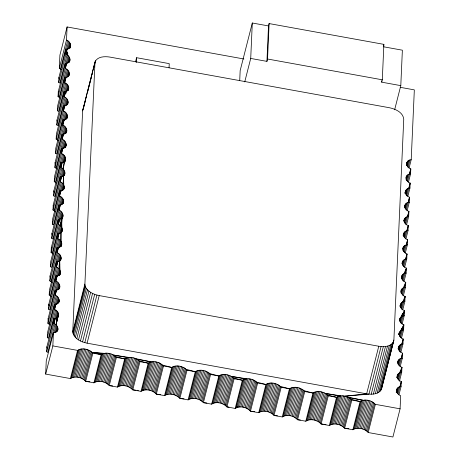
<?xml version="1.0" encoding="UTF-8"?>
<svg xmlns="http://www.w3.org/2000/svg" width="460" height="460" viewBox="0 0 460 460"><rect width="100%" height="100%" fill="white"/><g stroke="black" fill="none" stroke-linecap="round" stroke-linejoin="round"><path stroke-width="0.69" d="M400.188 87.308L414.334 89.873L411.211 159.689C405.174 159.804 405.76 167.469 410.803 168.895L410.579 173.863C404.541 173.983 405.128 181.642 410.171 183.074L409.946 188.042C403.909 188.157 404.495 195.816 409.538 197.248L409.314 202.216C403.276 202.331 403.863 209.996 408.905 211.422L408.681 216.39C402.644 216.511 403.23 224.169 408.273 225.601L408.049 230.569C402.011 230.684 402.598 238.343 407.64 239.775L407.416 244.743C401.379 244.858 401.965 252.523 407.002 253.949L406.784 258.923C400.746 259.037 401.327 266.696 406.37 268.128L406.151 273.096C400.114 273.211 400.695 280.87 405.737 282.302L405.519 287.27C399.481 287.385 400.062 295.05 405.105 296.481L404.886 301.449C398.849 301.565 399.429 309.223 404.472 310.655L404.254 315.623C398.216 315.738 398.797 323.397 403.84 324.829L403.621 329.797C397.584 329.912 398.164 337.577 403.207 339.008L402.983 343.976C396.951 344.091 397.532 351.75 402.575 353.182L402.35 358.15C396.313 358.265 396.899 365.924 401.942 367.356L401.718 372.324C395.68 372.439 396.267 380.104 401.31 381.535L401.085 386.503C395.048 386.618 395.634 394.277 400.677 395.709L400.091 408.825L392.909 437L368.184 432.521C364.533 428.49 357.656 426.73 352.895 429.749L344.643 428.254C340.992 424.223 334.115 422.464 329.354 425.483L321.103 423.988C317.452 419.957 310.569 418.197 305.808 421.216L297.557 419.721C293.911 415.69 287.029 413.931 282.267 416.95L274.016 415.455C270.371 411.424 263.488 409.664 258.727 412.689L250.476 411.194C246.83 407.163 239.947 405.398 235.186 408.422L226.935 406.928C223.284 402.897 216.407 401.137 211.646 404.156L203.395 402.661C199.743 398.63 192.861 396.871 188.1 399.889L179.848 398.394C176.203 394.364 169.32 392.604 164.559 395.623L156.308 394.128C152.662 390.097 145.78 388.338 141.019 391.356L132.767 389.861C129.122 385.831 122.239 384.071 117.478 387.09L109.227 385.595C105.576 381.564 98.699 379.805 93.938 382.829L85.686 381.334C82.035 377.303 75.152 375.538 70.391 378.563L45.666 374.084L46.253 360.962L53.435 332.787C59.472 332.672 58.891 325.013 53.849 323.581L54.067 318.613C60.105 318.498 59.524 310.839 54.481 309.407L54.7 304.44C60.737 304.324 60.157 296.66 55.114 295.228L55.338 290.26C61.37 290.145 60.789 282.486 55.746 281.054L55.97 276.086C62.008 275.971 61.421 268.312 56.379 266.88L56.603 261.912C62.64 261.798 62.054 254.133 57.011 252.701L57.236 247.733C63.273 247.618 62.686 239.959 57.644 238.527L57.868 233.559C63.905 233.444 63.319 225.785 58.276 224.353L58.5 219.386C64.538 219.265 63.951 211.606 58.909 210.174L59.133 205.206C65.17 205.091 64.584 197.432 59.541 196L59.765 191.032C65.803 190.917 65.216 183.258 60.179 181.827L60.398 176.858C66.436 176.738 65.855 169.079 60.812 167.647L61.03 162.679C67.068 162.564 66.487 154.905 61.444 153.473L61.663 148.505C67.7 148.39 67.12 140.725 62.077 139.299L62.295 134.332C68.333 134.211 67.752 126.552 62.709 125.12L62.928 120.152C68.965 120.037 68.385 112.378 63.342 110.946L63.56 105.978C69.598 105.863 69.017 98.198 63.974 96.772L64.199 91.804C70.23 91.684 69.65 84.025 64.607 82.593L64.831 77.625C70.869 77.51 70.282 69.851 65.239 68.419L65.464 63.451C71.501 63.336 70.915 55.671 65.872 54.245L66.096 49.277C72.134 49.157 71.547 41.498 66.504 40.066L67.091 26.95L243.892 58.989M54.993 324.283L47.811 352.458L46.667 351.756L46.886 346.788L54.067 318.613M55.625 310.103L48.444 338.278L47.3 337.582L47.518 332.615L54.7 304.44M50.077 324.881L47.932 323.409L48.156 318.435L55.338 290.26M56.896 281.75L49.714 309.931L48.564 309.229L48.789 304.261L55.97 276.086M51.342 296.533L49.197 295.055L49.421 290.087L56.603 261.912M51.974 282.354L49.829 280.876L50.054 275.908L57.236 247.733M58.794 239.223L51.612 267.398L50.462 266.702L50.686 261.734L57.868 233.559M53.239 254L51.094 252.528L51.319 247.56L58.5 219.386M60.059 210.875L52.877 239.05L51.727 238.349L51.951 233.381L59.133 205.206M60.691 196.696L53.509 224.871L52.359 224.175L52.584 219.207L59.765 191.032M55.142 211.473L52.998 210.001L53.216 205.033L60.398 176.858M61.956 168.348L54.774 196.523L53.63 195.822L53.849 190.854L61.03 162.679M56.407 183.126L54.263 181.648L54.481 176.68L61.663 148.505M57.04 168.946L54.895 167.474L55.114 162.506L62.295 134.332M63.854 125.821L56.672 153.996L55.528 153.295L55.746 148.327L62.928 120.152M58.305 140.599L56.16 139.121L56.379 134.153L63.56 105.978M65.124 97.468L57.943 125.643L56.793 124.947L57.017 119.979L64.199 91.804M65.757 83.294L58.575 111.469L57.425 110.768L57.649 105.8L64.831 77.625M60.202 98.072L58.058 96.594L58.282 91.626L65.464 63.451M66.096 49.277L67.022 54.941L59.84 83.116L58.69 82.42L58.914 77.452L66.096 49.277L68.017 55.718L65.918 63.963M61.468 69.719L59.323 68.241L59.909 55.125L67.091 26.95M45.666 374.084L52.848 345.909L53.435 332.787M59.495 233.536L61.249 226.665L61.629 218.172L60.927 220.921M72.772 331.654L82.627 110.866L95.001 61.922C97.451 56.43 104.742 56.241 109.865 57.08L389.424 107.738C395.404 108.974 403.15 112.326 403.742 119.261L393.886 340.049L381.512 388.993C379.057 394.484 371.772 394.674 366.643 393.835L87.09 343.177C81.109 341.941 73.364 338.583 72.772 331.654L84.899 284.061L95.001 61.922M136.367 62.474L136.58 57.707L169.245 63.624L169.061 67.712M239.723 80.511L240.166 70.593L252.298 23L268.513 25.938L266.932 61.375L250.717 58.437L252.298 23M266.932 61.375L267.536 59.012L269.117 23.569L383.881 44.367L382.3 79.804L381.697 82.173L400.792 85.635L394.64 109.773M381.697 82.173L381.76 80.753M400.792 85.635L402.373 50.192L383.278 46.736M61.249 226.665L62.318 217.534L58.322 234.077M61.03 176.686L62.957 169.125L64.158 161.471M60.421 225.825L61.629 218.172L61.876 227.545L60.473 233.042M54.067 332.62L55.993 325.059L57.195 317.406L56.321 320.839M381.512 388.993L393.886 340.049M55.993 325.059L57.891 316.767L56.666 321.574M59.323 68.241L66.504 40.066M60.473 68.942L67.654 40.767M66.55 49.789L68.649 41.544M58.69 82.42L67.286 49.001M67.724 49.254L69.477 42.383M66.763 54.78L67.459 52.032M68.701 48.754L70.104 43.257M67.292 55.625L67.821 53.561M69.466 48.277L70.512 44.154M70.006 47.788L70.708 45.04M70.052 48.07L70.403 46.696M70.317 47.265L70.668 45.891M58.058 96.594L66.654 63.175L65.602 67.298M67.091 63.428L68.839 56.557M59.208 97.29L66.389 69.115M68.068 62.934L69.466 57.437M68.833 62.451L69.88 58.328M65.285 78.142L67.384 69.897M69.374 61.962L70.069 59.213M69.506 62.129L70.035 60.07M57.425 110.768L66.021 77.355L64.618 82.852M66.459 77.608L68.206 70.731M67.436 77.107L68.833 71.611M68.201 76.624L69.247 72.502M64.825 91.632L66.752 84.071M68.914 75.451L69.437 73.387M69.052 75.618L69.402 74.244M56.793 124.947L65.389 91.528L64.158 96.335M65.826 91.781L67.574 84.91M65.74 93.869L66.436 91.12L63.974 96.772M66.803 91.281L68.201 85.784M67.562 90.804L68.615 86.681M64.193 105.806L66.119 98.245M68.103 90.315L68.804 87.567M68.155 90.597L68.5 89.223M68.419 89.798L68.77 88.423M56.16 139.121L64.757 105.702L63.704 109.825M65.193 105.955L66.941 99.084M57.304 139.817L64.486 111.642M66.171 105.461L67.568 99.964M66.93 104.978L67.982 100.855M67.471 104.489L68.172 101.74M63.56 119.979L65.487 112.424M67.787 103.971L68.137 102.597M55.528 153.295L64.124 119.882L62.893 124.689M64.561 120.135L66.309 113.263M65.533 119.634L66.936 114.137M66.297 119.151L67.35 115.029M66.838 118.663L67.539 115.914M62.75 134.843L64.854 126.598M67.154 118.145L67.505 116.771M54.895 167.474L63.486 134.055L62.261 138.868M63.923 134.309L65.676 127.437M56.039 168.17L63.221 139.995M64.9 133.814L66.303 128.311M65.665 133.331L66.717 129.208M62.117 149.023L64.222 140.771M66.206 132.842L66.907 130.094M66.343 133.009L66.867 130.951M54.263 181.648L62.853 148.229L61.807 152.352M63.29 148.482L65.044 141.611M55.407 182.344L62.589 154.169M64.268 147.988L65.671 142.491M65.032 147.505L66.085 143.382M61.663 162.506L63.589 154.951M65.4 147.706L66.275 144.267M65.619 147.303L66.234 145.124M53.63 195.822L62.221 162.409L60.996 167.216M62.658 162.662L64.411 155.79M63.635 162.161L65.038 156.664M64.4 161.678L65.452 157.556M64.941 161.195L65.642 158.441M64.986 161.477L65.337 160.103L62.957 169.125M65.251 160.672L65.602 159.298M52.998 210.001L61.588 176.583L60.536 180.705M62.025 176.835L63.779 169.964M54.142 210.697L61.324 182.522M63.003 176.341L64.406 170.838M63.94 175.168L64.82 171.735M60.398 190.86L62.324 183.298M64.308 175.369L65.01 172.621M64.354 175.651L64.705 174.277M64.446 175.536L64.969 173.477M52.359 224.175L60.956 190.756L60.082 194.195M61.393 191.009L63.146 184.138L63.526 175.645L63.773 185.018L62.37 190.515M82.627 110.866L94.76 63.273M83.645 107.565L84.347 104.811M84.703 103.431L85.755 99.291M86.106 97.911L86.635 95.841M87.515 92.397L90.327 81.357M90.677 79.977L91.735 75.843M92.086 74.462L92.609 72.392M93.489 68.942L95.599 60.668M63.135 190.032L64.187 185.909M59.587 205.723L61.692 197.478M63.675 189.543L64.377 186.794M63.986 189.025L64.337 187.651M51.727 238.349L60.323 204.936L59.098 209.743M60.76 205.189L62.514 198.317M61.738 204.689L63.141 199.191M62.502 204.211L63.555 200.083M63.043 203.722L63.744 200.974M58.955 219.897L61.059 211.652M63.353 203.199L63.704 201.825M51.094 252.528L59.691 219.109L58.639 223.232M60.128 219.362L61.881 212.491M52.244 253.224L59.426 225.049M61.105 218.868L62.508 213.371M61.692 219.069L62.922 214.262M60.743 223.721L61.795 219.598M62.232 218.58L63.112 215.148M62.548 218.063L63.072 216.005M50.462 266.702L59.058 233.283L57.655 238.78M61.237 232.559L62.29 228.436M61.778 232.07L62.479 229.321M57.862 247.56L59.788 240.005M62.088 231.552L62.439 230.178M49.829 280.876L58.426 247.463L57.373 251.585M58.863 247.716L60.616 240.844L60.99 232.352L61.237 241.718L59.84 247.215M50.979 281.577L58.161 253.402M60.605 246.738L61.651 242.615M57.23 261.74L59.156 254.179M61.145 246.249L61.847 243.501M61.278 246.416L61.807 244.352M49.197 295.055L57.793 261.636L56.741 265.759M58.403 261.205L59.978 255.018M50.347 295.751L57.529 267.576M59.208 261.395L60.605 255.898M59.972 260.912L61.019 256.789M59.196 264.874L59.547 263.499M56.597 275.914L58.523 268.358M59.11 265.92L59.461 264.546M60.513 260.423L61.209 257.675M59.156 266.202L59.679 264.143M59.07 266.777L59.771 264.029M60.823 259.906L61.174 258.531M48.564 309.229L57.161 275.81L55.93 280.623M57.598 276.063L59.346 269.192L59.725 260.699L59.972 270.072L58.575 275.569M59.34 275.086L60.386 270.963M59.438 275.615L59.788 274.24M55.792 290.777L57.891 282.532M59.88 274.597L60.576 271.848M59.926 274.885L60.277 273.51M60.191 274.079L60.542 272.705M47.932 323.409L56.528 289.99L55.476 294.112M56.965 290.243L58.713 283.371M49.082 324.104L56.264 295.929M57.943 289.742L59.34 284.245M58.702 289.265L59.754 285.142M55.16 304.951L57.258 296.706M59.242 288.776L59.944 286.028M59.38 288.943L59.909 286.879M47.3 337.582L55.896 304.163L54.493 309.66M56.333 304.416L58.081 297.545M57.304 303.922L58.707 298.425M58.069 303.439L59.121 299.316M58.788 302.26L59.311 300.202M54.7 318.441L56.626 310.885M58.926 302.433L59.277 301.058M46.667 351.756L55.263 318.337L54.033 323.15M55.7 318.596L57.448 311.719M56.672 318.096L58.075 312.599M57.437 317.613L58.489 313.49M57.977 317.124L58.679 314.375M56.977 321.534L57.672 318.786M58.023 317.411L58.639 315.232M55.062 332.77L56.816 325.898M56.039 332.269L57.442 326.772M56.982 331.102L57.856 327.669M57.345 331.303L58.046 328.555M57.655 330.78L58.006 329.406M135.522 61.864L136.58 57.707M72.887 333.069L85.02 285.482L84.899 284.061M73.37 334.518L85.497 286.931L85.02 285.482M74.192 335.967L86.325 288.374L85.497 286.931M75.348 337.37L87.48 289.777L86.325 288.374M76.797 338.698L88.929 291.105L87.48 289.777M78.516 339.917L90.643 292.33L88.929 291.105M70.391 378.563L77.573 350.388C82.334 347.363 89.217 349.128 92.868 353.153L101.12 354.654C105.88 351.63 112.757 353.389 116.409 357.42L124.66 358.915C129.421 355.896 136.304 357.656 139.949 361.686L148.201 363.181C152.961 360.163 159.844 361.922 163.49 365.953L171.741 367.448C176.502 364.429 183.385 366.189 187.03 370.219L195.281 371.714C200.042 368.696 206.925 370.455 210.577 374.486L218.828 375.981C223.589 372.962 230.466 374.722 234.117 378.752L242.368 380.247C247.129 377.223 254.012 378.988 257.657 383.019L265.909 384.514C270.67 381.489 277.552 383.249 281.198 387.28L289.449 388.775C294.21 385.756 301.093 387.515 304.738 391.546L312.99 393.041C317.751 390.022 324.634 391.782 328.285 395.813L336.536 397.308C341.297 394.289 348.174 396.048 351.825 400.079L360.077 401.574C364.837 398.555 371.714 400.315 375.366 404.346L400.091 408.825M80.448 341.004L92.581 293.411L90.643 292.33M71.231 378.005L78.413 349.83M72.243 377.562L79.425 349.387M73.404 377.257L80.586 349.082M82.558 341.918L94.691 294.331L92.581 293.411M74.681 377.085L81.863 348.91M76.038 377.062L83.22 348.887M84.79 342.654L96.922 295.061L94.691 294.331M77.447 377.177L84.629 349.002M87.09 343.177L99.216 295.59L378.775 346.242C383.904 347.087 391.19 346.892 393.639 341.4M78.867 377.436L86.049 349.261M80.264 377.827L87.446 349.652M81.598 378.338L88.78 350.163M82.84 378.965L90.022 350.79M83.95 379.684L91.132 351.509M84.91 380.483L92.092 352.308L104.127 353.349L96.945 381.524M89.878 381.765L85.686 381.334L92.868 353.153M93.938 382.829L101.12 354.654L92.092 352.308L102.965 353.654L95.784 381.829M94.771 382.272L101.953 354.091M98.221 381.351L105.403 353.176M99.578 381.323L106.76 353.148M100.987 381.443L108.169 353.268M102.407 381.702L109.589 353.527M103.805 382.093L110.986 353.918M105.139 382.605L112.32 354.43M106.381 383.232L113.562 355.057L128.944 357.443L121.762 385.618M107.496 383.95L114.678 355.775M108.451 384.744L115.632 356.569L124.66 358.915L117.478 387.09M116.409 357.42L109.227 385.595L112.723 385.957M118.318 386.532L125.499 358.357M119.33 386.095L126.511 357.92M120.485 385.785L127.667 357.61L113.562 355.057M123.119 385.589L130.301 357.414M124.528 385.71L131.709 357.535M125.948 385.963L133.13 357.788M127.345 386.36L134.527 358.179M128.685 386.872L135.867 358.697L151.208 361.876L144.026 390.051L142.617 389.798M129.921 387.498L137.103 359.323L151.208 361.876M131.037 388.217L138.218 360.042M131.991 389.01L139.173 360.835L148.201 363.181L141.019 391.356M139.949 361.686L132.767 389.861L135.562 390.149M141.858 390.799L149.04 362.624M142.87 390.362L150.052 362.187M145.302 389.884L152.484 361.709M146.665 389.856L153.847 361.681M148.074 389.976L155.256 361.801M149.494 390.229L156.676 362.054M150.886 390.62L158.067 362.445M152.225 391.138L159.407 362.963M153.462 391.765L160.643 363.59M154.577 392.483L161.759 364.308M155.532 393.277L162.714 365.102L171.741 367.448L164.559 395.623M163.49 365.953L156.308 394.128L160.505 394.559M244.737 81.891L250.717 58.437M165.399 395.065L172.58 366.89M166.411 394.628L173.592 366.453M167.566 394.318L174.748 366.143M168.843 394.151L176.025 365.976M170.206 394.122L177.387 365.947M171.614 394.237L178.796 366.062M173.035 394.496L180.216 366.321M174.432 394.887L181.614 366.712M268.513 25.938L269.117 23.569M175.766 395.404L182.948 367.229M177.008 396.031L184.19 367.856M178.118 396.75L185.299 368.575M179.078 397.543L186.26 369.368L195.281 371.714L188.1 399.889M187.03 370.219L179.848 398.394L184.046 398.826M188.939 399.332L196.121 371.157M189.951 398.895L197.133 370.72M191.113 398.584L198.294 370.409M192.389 398.417L199.571 370.242M193.746 398.389L200.928 370.214M195.155 398.504L202.337 370.329M196.575 398.762L203.757 370.587M197.972 399.153L205.154 370.978M199.306 399.671L206.488 371.496M200.548 400.292L207.73 372.117M201.658 401.016L208.84 372.841M202.618 401.81L209.8 373.635L218.828 375.981L211.646 404.156M210.577 374.486L203.395 402.661L206.891 403.023M212.48 403.598L219.661 375.423M213.492 403.161L220.673 374.986M214.653 402.851L221.835 374.676M215.93 402.678L223.111 374.503M217.287 402.655L224.468 374.48M218.695 402.77L225.877 374.595M220.116 403.029L227.297 374.854M221.513 403.42L228.695 375.245M222.847 403.937L230.029 375.762M239.47 406.945L246.652 378.77L231.271 376.383L224.089 404.558L225.498 404.817M225.204 405.277L232.386 377.102M226.159 406.077L233.341 377.901L242.368 380.247L235.186 408.422M234.117 378.752L226.935 406.928L229.034 407.14M236.026 407.865L243.208 379.69M237.038 407.422L244.22 379.247M240.827 406.922L248.009 378.747M242.236 407.037L249.418 378.862M243.656 407.296L250.838 379.12M245.053 407.686L252.235 379.511M246.393 408.198L253.575 380.023M247.63 408.825L254.811 380.65M248.745 409.544L255.927 381.369M249.699 410.343L256.881 382.168L265.909 384.514L258.727 412.689M257.657 383.019L250.476 411.194L254.673 411.625M259.566 412.131L266.748 383.956M260.578 411.688L267.76 383.513M261.734 411.384L268.916 383.209M263.011 411.211L270.192 383.036M264.373 411.188L271.555 383.013M265.782 411.303L272.964 383.128M267.202 411.562L274.384 383.387M268.594 411.953L275.776 383.778M269.934 412.465L277.115 384.29M271.17 413.091L278.352 384.916M272.286 413.81L279.467 385.635M273.24 414.609L280.422 386.434L289.449 388.775L282.267 416.95M281.198 387.28L274.016 415.455L277.512 415.817M283.107 416.392L290.289 388.217M284.119 415.955L291.301 387.78M285.275 415.65L292.457 387.475M286.551 415.478L293.733 387.303M287.914 415.449L295.096 387.274M289.323 415.57L296.504 387.395M383.427 46.144L383.881 44.367M290.743 415.823L297.925 387.648M292.14 416.219L299.322 388.044M293.474 416.731L300.656 388.556M294.716 417.358L301.898 389.183M295.826 418.077L303.008 389.902M296.786 418.87L303.968 390.695L312.99 393.041L305.808 421.216M304.738 391.546L297.557 419.721L300.357 420.009M306.647 420.659L313.829 392.483M307.659 420.221L314.841 392.046M308.821 419.911L316.003 391.736M310.092 419.744L317.273 391.569M311.454 419.716L318.636 391.541M312.863 419.836L320.045 391.661M314.284 420.089L321.465 391.914M315.681 420.48L322.862 392.305M317.015 420.998L324.197 392.823M318.257 421.624L325.438 393.449L340.82 395.836L333.638 424.011M319.366 422.343L326.548 394.168M320.327 423.137L327.509 394.962L336.536 397.308L329.354 425.483M328.285 395.813L321.103 423.988L323.196 424.206M330.188 424.925L337.37 396.75M331.2 424.488L338.382 396.313M332.361 424.178L339.543 396.002L325.438 393.449M334.995 423.982L342.177 395.807M336.404 424.097L343.585 395.922M337.824 424.356L345.006 396.181L366.643 393.835L378.775 346.242M339.221 424.747L346.403 396.572M406.381 164.329L406.904 162.265M406.341 165.663L407.393 161.54M340.555 425.264L347.737 397.089L363.084 400.269L355.902 428.444M406.858 165.709L408.089 160.902M407.393 166.554L408.969 160.373M341.797 425.891L348.979 397.716L363.084 400.269M408.095 167.52L410.021 159.965M405.921 177.819L406.272 176.445M405.887 179.147L406.761 175.714M342.913 426.61L350.094 398.435M409.112 167.934L411.211 159.689M406.226 179.889L407.456 175.076M343.867 427.403L351.049 399.228L360.077 401.574L352.895 429.749M406.761 180.734L408.336 174.547M351.825 400.079L344.643 428.254L348.835 428.685M407.462 181.7L410.803 168.895L409.4 174.392M405.024 192.797L405.375 191.423M405.116 192.683L405.639 190.618M404.99 193.654L405.335 192.28M405.254 193.327L406.128 189.888M408.48 182.114L410.579 173.863M405.593 194.062L406.824 189.25M406.128 194.908L407.704 188.721M406.83 195.874L410.171 183.074L408.767 188.571M404.484 206.856L405.007 204.798M404.616 207.5L405.496 204.067M407.847 196.288L409.946 188.042M404.961 208.236L406.191 203.429M405.496 209.081L407.071 202.9M406.197 210.047L409.538 197.248L408.135 202.745M403.759 221.151L404.11 219.776M403.851 221.03L404.374 218.971M404.162 220.99L404.863 218.241M407.215 210.461L409.314 202.216M404.328 222.416L405.553 217.603M404.863 223.261L406.439 217.074M405.565 224.227L408.905 211.422L407.502 216.924M403.127 235.324L403.478 233.95M353.734 429.191L360.916 401.016M403.219 235.209L403.742 233.145M403.351 235.853L404.231 232.415M406.582 224.641L408.681 216.39M403.696 236.589L404.921 231.777M354.746 428.754L361.928 400.579M404.231 237.435L405.806 231.248M405.105 237.716L408.273 225.601L406.858 230.845M402.759 248.699L403.109 247.325M357.178 428.277L364.36 400.102M402.718 250.027L403.598 246.594M405.944 238.815L408.049 230.569M403.063 250.763L404.288 245.956M358.535 428.248L365.717 400.073M403.598 251.608L405.174 245.427M404.3 252.574L407.64 239.775L406.237 245.272M359.944 428.363L367.126 400.188M401.862 263.678L402.477 261.498M381.081 346.553L368.949 394.139L345.006 396.181M402.264 263.517L402.966 260.768M405.312 252.988L407.416 244.743M402.431 264.943L403.656 260.13M361.365 428.622L368.546 400.447M402.966 265.788L404.541 259.601M371.209 394.226L383.341 346.633M403.667 266.754L407.002 253.949L405.605 259.452M401.315 277.736L401.844 275.672M362.762 429.013L369.943 400.838M401.453 278.38L402.327 274.942M404.679 267.168L406.784 258.923M401.798 279.116L403.023 274.304M364.096 429.531L371.277 401.356M402.333 279.962L403.909 273.775L406.37 268.128L404.972 273.625M373.365 394.076L385.497 346.489M403.035 280.928L406.37 268.128M365.338 430.152L372.519 401.977M400.861 291.226L401.212 289.852M400.821 292.554L401.695 289.121M375.366 393.708L387.498 346.115M404.047 281.342L406.151 273.096M401.166 293.29L402.391 288.483M366.453 430.876L373.635 402.701M401.873 293.451L403.276 287.954L405.737 282.302L404.34 287.799M367.408 431.67L374.589 403.495M377.166 393.122L389.292 345.535M402.402 295.107L405.737 282.302M399.964 306.205L400.315 304.83M400.05 306.084L400.579 304.025M368.184 432.521L375.366 404.346M400.188 306.734L401.062 303.295M378.712 392.34L390.839 344.747M403.414 295.516L405.519 287.27M400.534 307.47L401.758 302.657M402.207 302.651L402.558 301.277M379.971 391.374L392.098 343.781M401.068 308.315L402.644 302.128L405.105 296.481L403.707 301.978M380.909 390.247L393.041 342.654M401.764 309.281L405.105 296.481M399.596 319.573L399.947 318.199M399.556 320.907L400.43 317.469M402.782 309.695L404.886 301.449M399.901 321.643L401.126 316.831L404.472 310.655L403.069 316.152M401.574 316.831L402.448 313.392M400.43 322.489L402.011 316.302L404.472 310.655L401.131 323.455M398.693 334.552L399.044 333.178M398.785 334.437L399.315 332.379M399.096 334.397L399.797 331.648M402.149 323.869L404.254 315.623M399.268 335.817L400.493 331.01L403.84 324.829L400.499 337.634M400.942 331.004L401.643 328.256M399.797 336.662L401.379 330.481L403.84 324.829L402.425 330.073M398.061 348.732L398.682 346.553M398.291 349.261L399.165 345.822M401.517 338.042L403.621 329.797M398.636 349.997L399.861 345.184M399.165 350.842L400.746 344.655M399.866 351.808L403.207 339.008L401.793 344.247M397.699 362.1L398.044 360.726M397.659 363.434L398.532 359.996M400.884 352.222L402.983 343.976M397.998 364.171L399.228 359.358M398.532 365.016L400.108 358.829M399.234 365.982L402.575 353.182L401.172 358.679M396.716 377.654L397.411 374.906M397.026 377.608L397.9 374.175M400.252 366.396L402.35 358.15M397.365 378.344L398.596 373.537M397.9 379.19L399.475 373.008L401.942 367.356L400.539 372.853M398.601 380.161L401.942 367.356M396.255 391.144L396.779 389.079M396.215 392.472L397.267 388.349M399.441 381.259L401.718 372.324M396.733 392.524L397.963 387.711M397.267 393.369L398.843 387.182M398.141 393.645L401.31 381.535L399.907 387.032M398.987 394.749L401.085 386.503M82.869 109.509L83.467 108.255M85.686 381.334L87.032 381.397M136.965 390.293L138.362 390.442M324.599 424.35L325.996 424.494M267.536 59.012L382.3 79.804M231.271 376.383L245.375 378.942L238.194 407.117L236.785 406.858M52.848 345.909L77.573 350.388M96.922 295.061L99.216 295.59M58.914 77.452L59.144 78.867M58.282 91.626L58.627 93.748M57.017 119.979L57.247 121.394M55.114 162.506L55.464 164.628M53.849 190.854L54.079 192.274M53.216 205.033L53.561 207.155M51.951 233.381L52.181 234.801M51.319 247.56L51.549 248.975M50.054 275.908L50.399 278.036M48.789 304.261L49.019 305.676M48.156 318.435L48.501 320.562M46.886 346.788L47.121 348.203"/></g></svg>
